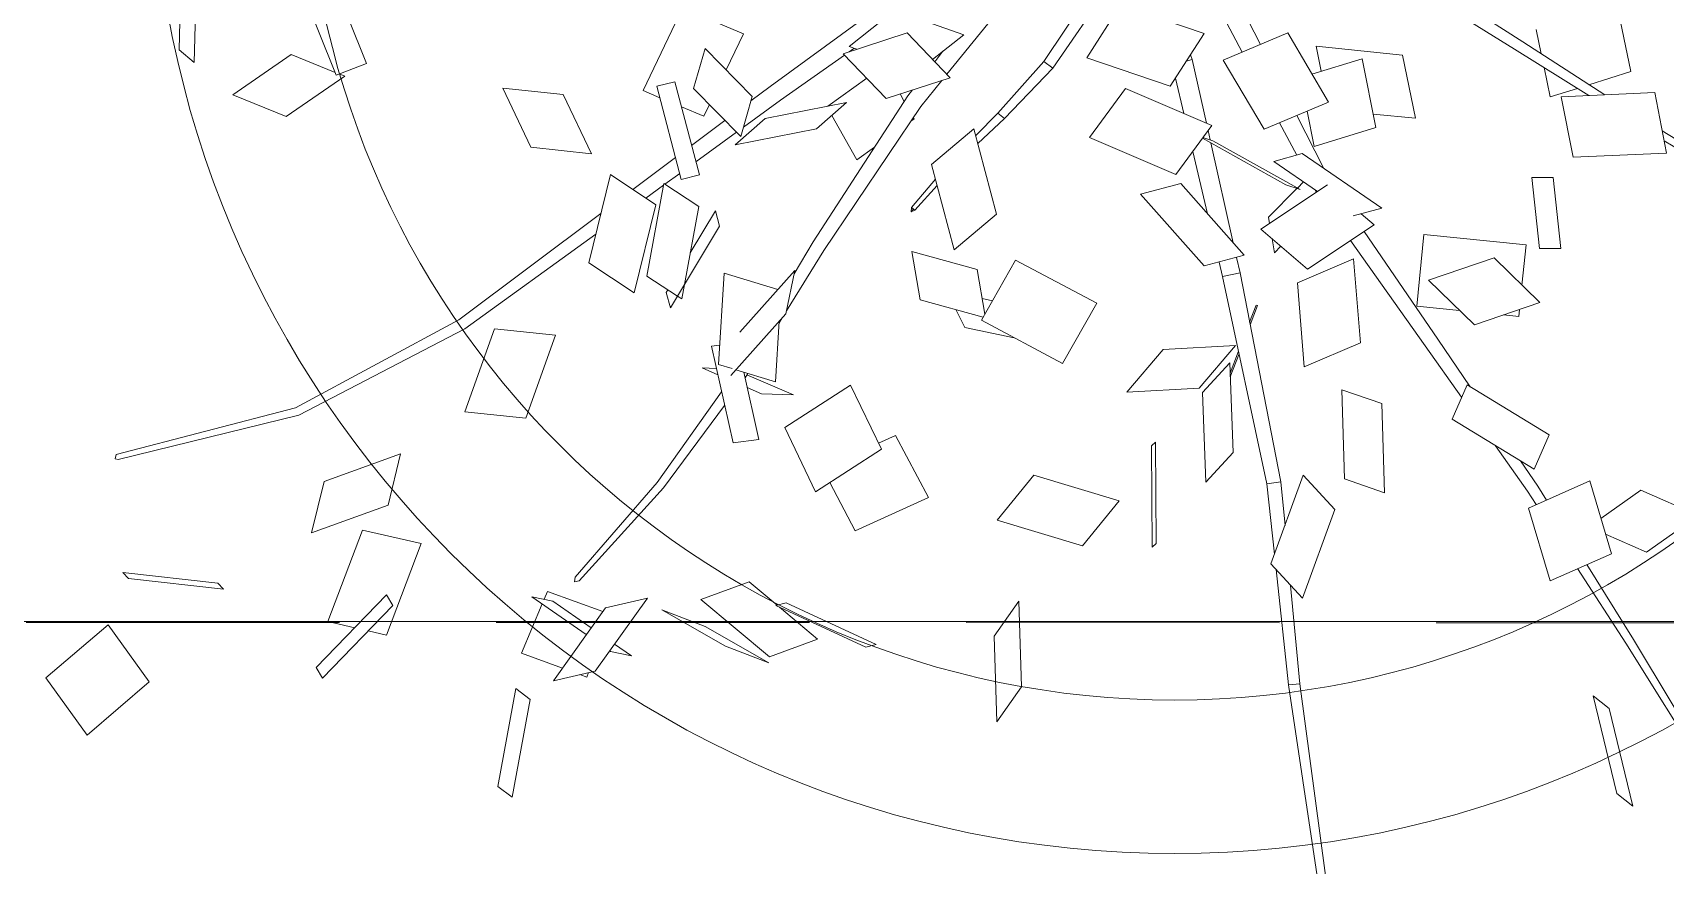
# Model space of a CAD drawing. Header units: centimetres. Extents: x 5488 to 20269, y -31398 to -19684.
# Drawn here: x 6706.34 to 6739.43, y -24026.09 to -24009.21 of the extents above; entities that cross this region are included whole.
import ezdxf

# ---------------------------------------------------------------- set-up
doc = ezdxf.new("R2010")
doc.units = ezdxf.units.CM
doc.linetypes.add('HIDDEN', pattern=[9.525, 6.35, -3.175])
for name, color, linetype, lineweight in [('xxx_Auto_FURNISHED-01', 252, 'Continuous', 0), ('xxx_Auto_Kaplama_Ahşap Tarama', 16, 'Continuous', 5), ('xxx_Auto_Merdiven_Merdiven', 163, 'Continuous', 15), ('xxx_Auto_Tefris_Silik', 252, 'Continuous', 13), ('xxx_Auto_Tefris_Tefris', 32, 'Continuous', 15)]:
    doc.layers.add(name, color=color, linetype=linetype, lineweight=lineweight)
doc.layers.add('xxx_Auto_LANDSCAPE', color=7, linetype='Continuous', lineweight=0, true_color=0x496639)

# ---------------------------------------------------------------- blocks, each defined once
blk = doc.blocks.new('agac0001')
at = {"layer": 'xxx_Auto_LANDSCAPE', "linetype": 'Continuous'}
for points in [[(-21.57, 24.105), (-19.173, 21.36)], [(-21.401, 24.394), (-18.658, 21.355)], [(-19.795, 21.365), (-16.72, 21.338)], [(-19.134, 16.741), (-19.795, 21.365)], [(-16.72, 21.338), (-16.062, 16.717)], [(-15.726, 18.188), (-15.467, 20.361)], [(-15.467, 20.361), (-12.035, 20.295)], [(-39.161, 16.717), (-37.838, 19.594)], [(-37.838, 19.594), (-36.082, 16.998)], [(-16.367, 18.865), (-13.026, 15.34)], [(-16.255, 18.083), (-13.305, 14.863)], [(-50.401, 17.606), (-43.442, 14.863)], [(-50.339, 17.885), (-43.332, 15.278)], [(-15.969, 16.171), (-15.8, 17.585)], [(-37.915, 14.877), (-39.161, 16.717)], [(-36.082, 16.998), (-37.097, 14.792)], [(-16.062, 16.717), (-19.134, 16.741)], [(-19.949, 15.588), (-23.498, 15.299)], [(-19.756, 14.536), (-19.949, 15.588)], [(-14.48, 16.143), (-15.969, 16.171)], [(-12.537, 16.105), (-13.774, 16.129)], [(-43.442, 14.863), (-39.342, 13.188)], [(-43.332, 15.278), (-39.228, 13.671)], [(-38.918, 14.982), (-39.69, 11.722)], [(-35.152, 14.589), (-38.918, 14.982)], [(-23.498, 15.299), (-23.305, 14.25)], [(-13.305, 14.863), (-8.917, 10.085)], [(-13.026, 15.34), (-8.6, 10.659)], [(-35.925, 11.329), (-35.152, 14.589)], [(-23.305, 14.25), (-19.756, 14.536)], [(-51.497, 13.714), (-50.725, 13.049)], [(-46.485, 13.445), (-51.497, 13.714)], [(-50.725, 13.049), (-45.71, 12.78)], [(-45.71, 12.78), (-46.485, 13.445)], [(-26.449, 10.368), (-25.955, 13.774)], [(-25.955, 13.774), (-23.346, 11.943)], [(-24.94, 13.064), (-23, 13.633)], [(-23, 13.633), (-21.553, 8.724)], [(-35.696, 12.289), (-34.926, 11.989)], [(-34.066, 11.967), (-32.528, 13.016)], [(-32.528, 13.016), (-29.318, 9.455)], [(-26.444, 12.62), (-26.108, 12.718)], [(-26.229, 11.889), (-26.444, 12.62)], [(-39.69, 11.722), (-35.925, 11.329)], [(-35.825, 11.75), (-35.076, 11.445)], [(-35.076, 11.445), (-32.562, 10.297)], [(-34.926, 11.989), (-33.539, 11.381)], [(-30.855, 8.407), (-34.066, 11.967)], [(-23.346, 11.943), (-23.839, 8.535)], [(-23.839, 8.535), (-26.449, 10.368)], [(-24.997, 7.711), (-25.607, 9.775)], [(-29.318, 9.455), (-30.855, 8.407)], [(-29.878, 9.074), (-27.018, 7.77)], [(-29.437, 9.586), (-26.816, 8.44)], [(-15.781, 9.374), (-12.561, 9.324)], [(-15.183, 7.344), (-15.781, 9.374)], [(-12.561, 9.324), (-11.336, 5.175)], [(-26.816, 8.44), (-20.858, 5.823)], [(-21.553, 8.724), (-24.997, 7.711)], [(-27.018, 7.77), (-21.177, 5.075)], [(-15.867, 7.356), (-16.227, 4.16)], [(-12.371, 7.303), (-15.867, 7.356)], [(-19.99, 5.428), (-19.868, 6.896)], [(-19.868, 6.896), (-16.47, 3.5)], [(-12.664, 4.71), (-12.371, 7.303)], [(-22.185, 2.701), (-20.622, 6.376)], [(-20.622, 6.376), (-19.957, 5.84)], [(-33.849, 4.422), (-29.452, 5.111)], [(-29.452, 5.111), (-28.408, 3.273)], [(-26.279, 4.615), (-22.104, 5.051)], [(-22.104, 5.051), (-22.767, 2.079)], [(-14.191, 5.263), (-14.93, 1.855)], [(-10.421, 3.902), (-14.191, 5.263)], [(-11.336, 5.175), (-12.609, 5.194)], [(-32.805, 2.584), (-33.849, 4.422)], [(-26.942, 1.645), (-26.279, 4.615)], [(-18.234, 4.45), (-19.795, 0.775)], [(-17.402, 4.429), (-14.556, 3.585)], [(-16.227, 4.16), (-14.437, 4.133)], [(-28.408, 3.273), (-32.805, 2.584)], [(-18.493, 3.838), (-18.36, 3.797)], [(-16.594, 2.031), (-18.465, 3.905)], [(-18.119, 2.949), (-17.871, 3.311)], [(-16.47, 3.5), (-16.594, 2.031)], [(-11.16, 0.494), (-10.421, 3.902)], [(-19.795, 0.775), (-22.185, 2.701)], [(-19.275, 1.266), (-18.138, 2.923)], [(-17.857, 2.408), (-18.219, 3.068)], [(-18.219, 3.068), (-15.016, -0.762)], [(-16.494, 3.216), (-14.754, 2.675)], [(-10.736, 2.453), (-8.791, 1.874)], [(-34.213, 1.826), (-38.263, -0.576)], [(-32.245, 0.601), (-34.213, 1.826)], [(-22.767, 2.079), (-26.942, 1.645)], [(-14.799, -1.25), (-17.857, 2.408)], [(-14.93, 1.855), (-11.16, 0.494)], [(-20.819, 1.602), (-21.077, 1.228)], [(-21.077, 1.228), (-20.376, 1.243)], [(-19.59, 1.259), (-19.275, 1.266)], [(-10.943, 1.488), (-9.041, 0.895)], [(-36.294, -1.799), (-32.245, 0.601)], [(-38.263, -0.576), (-36.294, -1.799)], [(-34.538, -0.757), (-32.364, -0.557)], [(-32.364, -0.557), (-32.323, -1.26)], [(-32.364, -0.557), (-21.749, -0.643)], [(-23.51, -0.083), (-24.385, -0.621)], [(-24.242, -0.624), (-23.47, -0.147)], [(-23.47, -0.147), (-23.51, -0.083)], [(-21.749, -0.643), (-21.754, -1.536)], [(-21.749, -0.643), (-20.955, -0.671)], [(-21.074, -2.34), (-20.924, -0.271)], [(-20.924, -0.271), (-16.825, -2.728)], [(-20.214, -0.697), (-15.111, -0.876)], [(-16.336, -2.89), (-14.263, -0.678)], [(-15.016, -0.762), (-14.766, -1.217)], [(-14.263, -0.678), (-11.653, -4.566)], [(-9.68, -0.207), (-11.954, -2.347)], [(-7.521, -4.034), (-9.68, -0.207)], [(-52.062, -1.98), (-42.443, -1.486)], [(-42.443, -1.486), (-37.526, -1.034)], [(-42.443, -1.486), (-42.386, -2.051)], [(-42.386, -2.051), (-36.618, -1.598)], [(-35.853, -1.539), (-32.323, -1.26)], [(-32.323, -1.26), (-21.754, -1.536)], [(-27.014, -3.703), (-25.255, -1.536)], [(-25.705, -1.434), (-26.754, -2.077)], [(-26.563, -2.049), (-25.567, -1.436)], [(-25.255, -1.536), (-24.788, -5.116)], [(-21.754, -1.536), (-21.02, -1.572)], [(-14.949, -0.881), (-14.468, -0.898)], [(-14.106, -0.912), (-10.852, -1.026)], [(-10.852, -1.026), (-10.881, -1.336)], [(-10.852, -1.026), (-10.602, -1.074)], [(-52.026, -2.409), (-42.386, -2.051)], [(-30.481, -2.628), (-26.063, -1.975)], [(-26.063, -1.975), (-27.264, -3.581)], [(-16.975, -4.794), (-21.074, -2.34)], [(-18.558, -1.689), (-15.355, -1.844)], [(-13.419, -1.937), (-11.61, -2.023)], [(-11.954, -2.347), (-9.794, -6.174)], [(-31.682, -4.234), (-30.481, -2.628)], [(-16.825, -2.728), (-16.975, -4.794)], [(-13.727, -6.78), (-16.336, -2.89)], [(-27.264, -3.581), (-31.682, -4.234)], [(-26.546, -7.282), (-27.014, -3.703)], [(-9.794, -6.174), (-7.521, -4.034)], [(-11.653, -4.566), (-13.727, -6.78)], [(-9.995, -7.943), (-6.536, -4.458)], [(-24.788, -5.116), (-26.546, -7.282)], [(-9.585, -8.314), (-6.837, -5.643)], [(-34.244, -7.237), (-29.273, -6.336)], [(-29.273, -6.336), (-29.414, -6.565)], [(-29.414, -6.565), (-34.385, -7.468)], [(-34.385, -7.468), (-34.244, -7.237)], [(-21.916, -7.945), (-24.552, -10.169)], [(-19.058, -11.529), (-21.916, -7.945)], [(-12.013, -10.762), (-9.995, -7.943)], [(-9.995, -7.943), (-9.585, -8.314)], [(-31.804, -8.66), (-33.68, -10.872)], [(-29.766, -12.607), (-31.804, -8.66)], [(-11.691, -11.039), (-9.585, -8.314)], [(-24.552, -10.169), (-21.694, -13.755)], [(-33.68, -10.872), (-31.642, -14.816)], [(-13, -12.304), (-12.013, -10.762)], [(-12.585, -12.335), (-11.691, -11.039)], [(-12.013, -10.762), (-11.691, -11.039)], [(-9.318, -13.186), (-7.22, -10.722)], [(-21.694, -13.755), (-19.058, -11.529)], [(-17.983, -14.444), (-16.625, -12.037)], [(-16.625, -12.037), (-12.237, -12.361)], [(-7.535, -11.997), (-8.46, -13.751)], [(-5.709, -15.164), (-7.535, -11.997)], [(-31.642, -14.816), (-29.766, -12.607)], [(-21.889, -14.637), (-22.848, -12.306)], [(-12.237, -12.361), (-13.598, -14.768)], [(-8.295, -21.952), (-3.97, -12.917)], [(-20.123, -16.561), (-21.553, -13.639)], [(-21.418, -13.522), (-19.163, -13.486)], [(-20.834, -13.031), (-20.638, -13.51)], [(-19.163, -13.486), (-17.678, -16.522)], [(-10.655, -14.759), (-9.577, -13.493)], [(-9.947, -16.377), (-9.523, -13.052)], [(-9.523, -13.052), (-6.932, -14.754)], [(-8.591, -13.665), (-8.155, -13.169)], [(-40.022, -15.152), (-35.801, -14.501)], [(-35.801, -14.501), (-37.295, -16.029)], [(-20.936, -14.902), (-21.889, -14.637)], [(-13.598, -14.768), (-17.983, -14.444)], [(-41.513, -16.677), (-40.022, -15.152)], [(-16.825, -20.839), (-10.655, -14.759)], [(-16.31, -21.284), (-10.023, -15.29)], [(-15.693, -15.998), (-14.682, -14.687)], [(-15.533, -16.139), (-14.358, -14.711)], [(-11.208, -15.202), (-11.293, -15.388)], [(-11.131, -15.228), (-11.208, -15.202)], [(-10.023, -15.29), (-9.773, -15.007)], [(-6.932, -14.754), (-7.359, -18.079)], [(-7.063, -17.728), (-5.709, -15.164)], [(-37.295, -16.029), (-41.513, -16.677)], [(-15.726, -16.201), (-15.693, -15.998)], [(-15.726, -16.201), (-15.619, -16.065)], [(-15.533, -16.139), (-15.726, -16.201)], [(-15.693, -15.998), (-15.533, -16.139)], [(-9.856, -15.664), (-10.266, -15.524)], [(-17.678, -16.522), (-20.123, -16.561)], [(-7.359, -18.079), (-9.947, -16.377)], [(-12.235, -17.4), (-12.695, -18.381)], [(-9.787, -19.32), (-8.772, -17.149)], [(-7.318, -17.764), (-7.197, -17.5)], [(-7.268, -17.376), (-7.063, -17.728)], [(-29.885, -17.976), (-30.846, -21.866)], [(-26.556, -19.02), (-29.885, -17.976)], [(-12.695, -18.381), (-10.276, -19.208)], [(-9.775, -18.367), (-10.791, -20.078)], [(-9.825, -22.497), (-9.775, -18.367)], [(-9.06, -21.573), (-7.437, -18.026)], [(-26.778, -19.921), (-26.556, -19.02)], [(-27.09, -19.838), (-28.575, -23.455)], [(-23.665, -20.758), (-27.09, -19.838)], [(-10.791, -20.078), (-10.841, -24.209)], [(-25.15, -24.375), (-23.665, -20.758)], [(-19.442, -23.224), (-16.825, -20.839)], [(-36.654, -22.414), (-36.611, -21.882)], [(-36.611, -21.882), (-33.744, -25.913)], [(-30.846, -21.866), (-28.255, -22.676)], [(-17.695, -22.502), (-16.31, -21.284)], [(-10.037, -23.634), (-9.06, -21.573)], [(-8.829, -23.031), (-8.295, -21.952)], [(-33.787, -26.444), (-36.654, -22.414)], [(-17.542, -22.438), (-20.061, -25.703)], [(-19.573, -23.279), (-17.542, -22.438)], [(-10.841, -24.209), (-9.825, -22.497)], [(-5.471, -22.788), (-7.073, -23.965)], [(-3.66, -25.531), (-5.471, -22.788)], [(-28.575, -23.455), (-25.15, -24.375)], [(-22.094, -26.544), (-19.573, -23.279)], [(-19.954, -23.694), (-19.745, -23.503)], [(-17.02, -25.927), (-18.315, -23.439)], [(-8.619, -22.929), (-10.485, -23.856)], [(-5.829, -24.8), (-8.619, -22.929)], [(-23.272, -25.2), (-23.625, -23.641)], [(-23.625, -23.641), (-22.206, -25.746)], [(-19.878, -23.675), (-22.814, -24.416)], [(-22.814, -24.416), (-21.863, -26.244)], [(-11.298, -26.289), (-10.226, -24.03)], [(-10.485, -23.856), (-7.695, -25.729)], [(-36.244, -27.231), (-35.813, -24.709)], [(-35.813, -24.709), (-33.896, -26.287)], [(-22.836, -25.846), (-23.272, -25.2)], [(-10.464, -26.349), (-9.546, -24.487)], [(-8.624, -25.105), (-9.141, -25.486)], [(-7.695, -25.729), (-5.829, -24.8)], [(-33.744, -25.913), (-33.787, -26.444)], [(-25.5, -25.751), (-25.419, -27.049)], [(-22.054, -25.874), (-25.5, -25.751)], [(-22.335, -25.865), (-22.149, -25.693)], [(-21.446, -27.045), (-17.02, -25.927)], [(-18.222, -28.882), (-14.671, -25.717)], [(-13.886, -25.777), (-15.71, -27.402)], [(-14.671, -25.717), (-13.886, -25.777)], [(-9.141, -25.486), (-8.481, -26.489)], [(-7.332, -28.229), (-3.66, -25.531)], [(-33.782, -26.382), (-32.374, -27.543)], [(-21.775, -26.413), (-21.446, -27.045)], [(-20.49, -27.228), (-20.517, -26.811)], [(-13.515, -26.556), (-17.211, -27.981)], [(-12.077, -28.058), (-13.515, -26.556)], [(-11.975, -26.239), (-12.032, -27.166)], [(-7.187, -26.582), (-11.975, -26.239)], [(-7.244, -27.507), (-7.187, -26.582)], [(-36.535, -27.316), (-35.319, -29.29)], [(-34.159, -30.102), (-36.535, -27.316)], [(-32.805, -30.064), (-36.244, -27.231)], [(-32.374, -27.543), (-32.805, -30.064)], [(-26.994, -30.87), (-23.505, -27.119)], [(-26.663, -31.125), (-22.821, -27.142)], [(-25.419, -27.049), (-20.49, -27.228)], [(-21.468, -27.874), (-21.94, -27.176)], [(-21.625, -27.188), (-21.468, -27.874)], [(-12.118, -28.017), (-11.725, -27.188)], [(-12.085, -29.638), (-10.905, -27.245)], [(-12.032, -27.166), (-7.244, -27.507)], [(-7.838, -27.464), (-7.332, -28.229)], [(-17.211, -27.981), (-17.893, -28.246)], [(-17.893, -28.246), (-17.716, -28.432)], [(-17.716, -28.432), (-16.456, -29.747)], [(-16.456, -29.747), (-12.077, -28.058)], [(-12.623, -29.085), (-12.149, -28.084)], [(-35.319, -29.29), (-32.946, -32.078)], [(-17.435, -28.942), (-18.222, -28.882)], [(-17.323, -28.839), (-17.435, -28.942)], [(-17.166, -30.522), (-13.05, -28.649)], [(-13.05, -28.649), (-11.15, -30.593)], [(-32.946, -32.078), (-34.159, -30.102)], [(-30.77, -35.853), (-26.994, -30.87)], [(-15.269, -32.467), (-17.166, -30.522)], [(-11.15, -30.593), (-15.269, -32.467)], [(-30.55, -36.023), (-26.663, -31.125)], [(-16.863, -39.366), (-12.959, -31.416)], [(-9.949, -31.339), (-6.787, -32.178)], [(-9.079, -34.247), (-9.949, -31.339)], [(-17.368, -39.142), (-13.936, -31.859)], [(-6.787, -32.178), (-5.917, -35.083)], [(-35.341, -35.896), (-32.242, -32.674)], [(-32.242, -32.674), (-32.331, -34.819)], [(-34.194, -34.702), (-34.924, -33.985)], [(-34.924, -33.985), (-34.528, -34.967)], [(-32.331, -34.819), (-35.429, -38.041)], [(-34.528, -34.967), (-34.488, -35.007)], [(-32.493, -34.988), (-30.998, -37.512)], [(-18.52, -34.762), (-22.304, -36.976)], [(-17.645, -37.688), (-18.52, -34.762)], [(-5.917, -35.083), (-9.079, -34.247)], [(-31.516, -37.336), (-33.179, -35.701)], [(-35.555, -36.373), (-35.355, -36.242)], [(-35.372, -36.68), (-35.555, -36.373)], [(-35.429, -38.041), (-35.341, -35.896)], [(-33.472, -36.006), (-31.12, -38.318)], [(-30.767, -36.099), (-30.77, -35.853)], [(-30.55, -36.023), (-30.767, -36.099)], [(-31.12, -38.318), (-31.516, -37.336)], [(-22.304, -36.976), (-21.43, -39.902)], [(-33.792, -39.35), (-34.895, -37.486)], [(-31.563, -37.884), (-33.792, -39.35)], [(-30.998, -37.512), (-31.351, -37.746)], [(-21.43, -39.902), (-17.645, -37.688)], [(-36.13, -39.35), (-40.763, -41.135)], [(-35.472, -39.945), (-36.13, -39.35)], [(-20.083, -48.07), (-17.368, -39.142)], [(-19.687, -48.18), (-16.863, -39.366)], [(-40.105, -41.73), (-35.472, -39.945)], [(-40.763, -41.135), (-40.105, -41.73)], [(-3.753, -43.118), (-3.455, -41.526)], [(-3.455, -41.526), (1.288, -42.472)], [(-5.328, -45.949), (-3.886, -42.717)], [(-3.886, -42.717), (-3.724, -42.967)], [(0.99, -44.064), (-3.753, -43.118)], [(-3.61, -43.146), (-2.325, -45.139)], [(-31.666, -45.794), (-27.495, -43.258)], [(-27.495, -43.258), (-26.289, -46.008)], [(-22.907, -43.442), (-25.302, -44.531)], [(-23.555, -47.446), (-22.907, -43.442)], [(-25.302, -44.531), (-25.951, -48.535)], [(-33.181, -49.326), (-30.264, -45.21)], [(-29.69, -45.429), (-32.607, -49.543)], [(-30.264, -45.21), (-29.69, -45.429)], [(-2.325, -45.139), (-3.767, -48.368)], [(-31.289, -46.654), (-31.666, -45.794)], [(-26.289, -46.008), (-30.46, -48.544)], [(-3.767, -48.368), (-5.328, -45.949)], [(-30.46, -48.544), (-31.01, -47.291)], [(-25.951, -48.535), (-23.555, -47.446)], [(-20.593, -57.331), (-20.083, -48.07)], [(-20.324, -57.384), (-19.687, -48.18)], [(-32.607, -49.543), (-33.181, -49.326)], [(3.037, -48.926), (-1.829, -49.96)], [(-1.069, -50.587), (3.795, -49.552)], [(-1.829, -49.96), (-1.069, -50.587)], [(-27.564, -53.587), (-27.914, -53.368)], [(-27.914, -53.368), (-26.511, -57.925)], [(-26.163, -58.142), (-27.564, -53.587)], [(-20.521, -57.486), (-20.593, -57.331)], [(-20.324, -57.384), (-20.521, -57.486)], [(-31.771, -57.853), (-33.808, -61.39)], [(-28.594, -59.352), (-31.771, -57.853)], [(-26.511, -57.925), (-26.163, -58.142)], [(-30.631, -62.889), (-28.594, -59.352)], [(-33.808, -61.39), (-30.631, -62.889)]]:
    blk.add_lwpolyline(points, dxfattribs=at)
blk = doc.blocks.new('A$C7365360F')
at = {"layer": 'xxx_Auto_FURNISHED-01'}
for radius in [17.28, 14.688]:
    blk.add_circle((0.264, 0.108), radius, dxfattribs=at)
at = {"layer": 'xxx_Auto_LANDSCAPE', "xscale": 0.338688, "yscale": 0.338688, "zscale": 0.2074463999999999}
blk.add_blockref('agac0001', (0.079, 0.033), dxfattribs=at)

msp = doc.modelspace()

# ---------------------------------------------------------------- hatches: boundary and pattern name
at = {"layer": 'xxx_Auto_Kaplama_Ahşap Tarama'}
h = msp.add_hatch(dxfattribs=at)
h.set_pattern_fill('AR-CONC', color=256, scale=0.5)
h.set_pattern_definition([(50, (809.53, -3617.59), (91.09233, -7.96954), [9.525, -104.775]), (355, (809.53, -3617.59), (-17.6217, 95.52842), [7.62, -83.8203]), (100.45144, (817.12, -3618.255), (73.47062, 87.55888), [8.095, -89.04512]), (46.1842, (809.53, -3592.19), (135.5395, -21.02116), [14.2875, -157.1625]), (96.63556, (820.83, -3593.94), (118.70207, 123.71306), [12.1425, -133.5678]), (351.18415, (809.53, -3592.19), (118.70207, 123.71306), [11.43, -125.72987]), (21, (822.23, -3598.54), (75.8072, -51.1326), [9.525, -104.775]), (326, (822.23, -3598.54), (30.901, 92.09398), [7.62, -83.82]), (71.45144, (828.55, -3602.8), (106.7082, 40.96138), [8.095, -89.04497]), (37.5, (809.53, -3617.59), (1.5443, 42.27752), [0, -82.804, 0, -85.09, 0, -84.1375]), (7.5, (809.53, -3617.59), (33.40983, 50.09029), [0, -48.514, 0, -80.899, 0, -32.0675]), (327.5, (781.21, -3617.59), (67.795298, -2.864372), [0, -31.75, 0, -99.06, 0, -131.445]), (317.5, (768.51, -3617.59), (74.06459, 12.71325), [0, -41.275, 0, -65.786, 0, -93.345])])
edge = h.paths.add_edge_path()
edge.add_line((9312.934, -27555.319), (9330.626, -27555.319))
edge.add_arc((9330.626, -27548.319), 7, 270, 349.5592)
edge.add_arc((-12655703.852, 2009176.564), 12827763.879, 350.8642093147, 350.8644691226)
edge.add_line((9346.746, -27492.157), (9332.45, -27492.157))
edge.add_line((9332.45, -27492.157), (9332.449, -27061.102))
edge.add_line((9332.449, -27061.102), (9346.746, -27061.102))
edge.add_arc((-12660642.429, -2064524.007), 12832765.905, 9.1355309233, 9.1357906395)
edge.add_arc((9330.626, -27004.939), 7, 10.4408, 90)
edge.add_line((9330.626, -26997.939), (9312.934, -26997.939))
edge.add_arc((9312.934, -27004.939), 7, 90, 170.4864)
edge.add_arc((10864.464, -27276.629), 1582.138, 170.069442, 189.930558)
edge.add_arc((9312.934, -27548.319), 7, 189.5136, 270)

# ---------------------------------------------------------------- linework, layer by layer
at = {"layer": 'xxx_Auto_Merdiven_Merdiven'}
msp.add_lwpolyline([(6911.294, -24180.682), (6911.29, -24021.146), (6608.87, -24021.146), (6608.873, -23931.099), (6438.873, -23931.099), (6438.873, -24021.099), (6144.235, -24021.099)], dxfattribs=at)
at = {"layer": 'xxx_Auto_Tefris_Silik', "linetype": 'HIDDEN'}
msp.add_lwpolyline([(6144.235, -24021.099), (6812.108, -24021.178)], dxfattribs=at)

# ---------------------------------------------------------------- block references
at = {"layer": 'xxx_Auto_Tefris_Tefris', "xscale": -1.2, "yscale": 1.2, "rotation": 280.6128426569576}
msp.add_blockref('A$C7365360F', (6729.42, -24005.445), dxfattribs=at)

doc.saveas('drawing.dxf')
